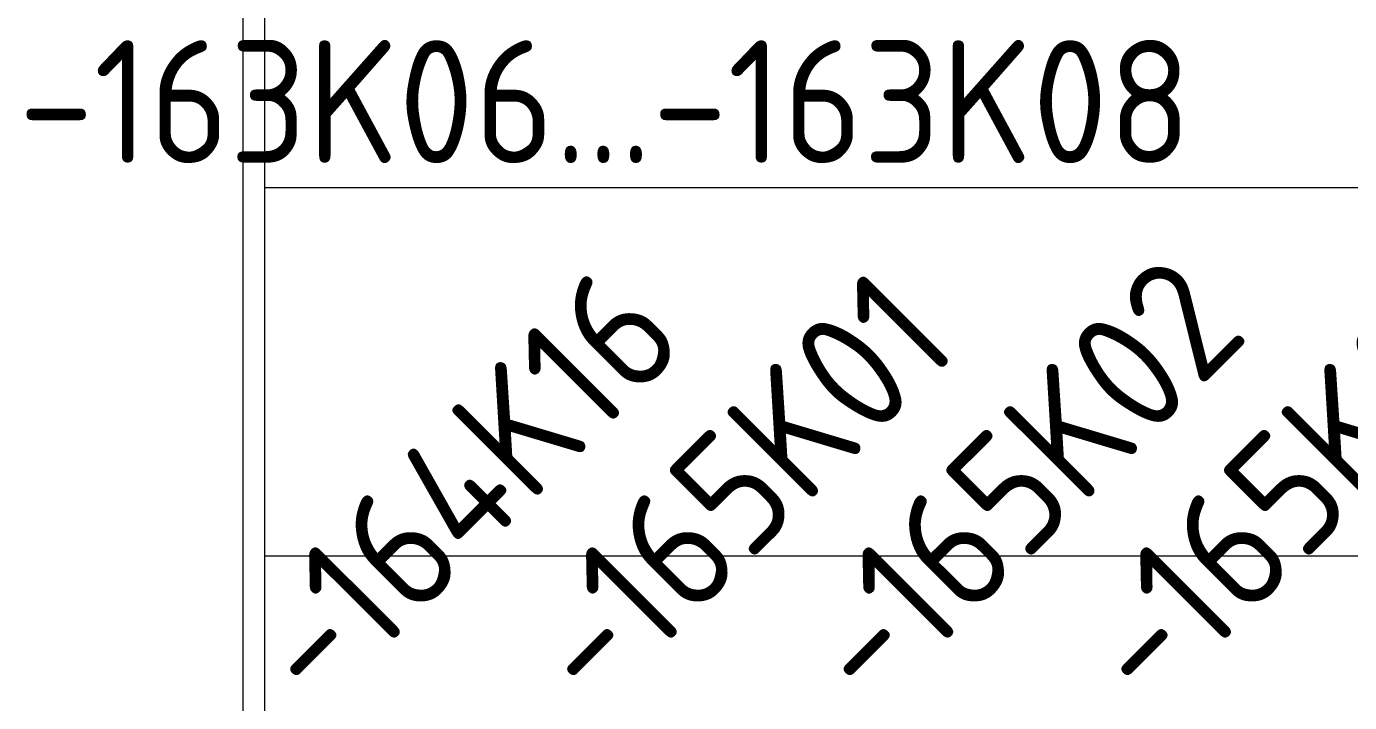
# Model space of a CAD drawing. Header units: millimetres. Extents: x 1359 to 3577, y 1333 to 3557.
# Drawn here: x 2477.8 to 2693.2, y 1815.7 to 1925.8 of the extents above; entities that cross this region are included whole.
import ezdxf
from ezdxf.enums import TextEntityAlignment as Align

# ---------------------------------------------------------------- set-up
doc = ezdxf.new("R2010")
doc.units = ezdxf.units.MM
doc.layers.add('000-PI-ORMAR', color=2, linetype='Continuous')
doc.layers.add('002-PI-Kabelska kanalica', color=150, linetype='Continuous')
doc.styles.add('PI0', font='isocpeur.ttf', dxfattribs={"width": 0.9})

# ---------------------------------------------------------------- blocks, each defined once
blk = doc.blocks.new('montazna 2000x1000')
at = {"layer": '000-PI-ORMAR', "color": 0, "linetype": 'ByBlock', "lineweight": 0}
blk.add_line((0, 1890), (0, 0), dxfattribs=at)
blk = doc.blocks.new('*U50')
at = {"layer": '002-PI-Kabelska kanalica', "color": 0, "linetype": 'ByBlock', "lineweight": 0}
for p, q in [((-20, -100), (-20, 715)), ((40, -100), (40, 715)), ((-20, -100), (40, -100))]:
    blk.add_line(p, q, dxfattribs=at)
blk = doc.blocks.new('*U53')
at = {"layer": '002-PI-Kabelska kanalica', "color": 0, "linetype": 'ByBlock', "lineweight": 0}
blk.add_line((80, -100), (80, 1572), dxfattribs=at)

msp = doc.modelspace()

# ---------------------------------------------------------------- block references
at = {"layer": '002-PI-Kabelska kanalica', "color": 0, "linetype": 'ByBlock', "lineweight": 0}
msp.add_blockref('montazna 2000x1000', (2513.071, 1461.556), dxfattribs=at)
at = {"layer": '002-PI-Kabelska kanalica', "color": 0, "linetype": 'ByBlock', "lineweight": 0, "xscale": -1, "rotation": 180}
msp.add_blockref('*U53', (2436.571, 3251.556), dxfattribs=at)
at = {"layer": '002-PI-Kabelska kanalica', "color": 0, "linetype": 'ByBlock', "lineweight": 0, "rotation": 270}
msp.add_blockref('*U50', (2616.571, 1879.556), dxfattribs=at)

# ---------------------------------------------------------------- texts
at = {"layer": '002-PI-Kabelska kanalica', "color": 0, "linetype": 'ByBlock', "lineweight": 0, "style": 'PI0', "width": 0.9}
msp.add_text('-163K06...-163K08', height=20, dxfattribs=at).set_placement((2572.016, 1913.588), align=Align.MIDDLE)
for s, p in [('-165K02', (2615.884, 1813.961)), ('-165K03', (2661.084, 1813.961)), ('-164K16', (2525.808, 1813.961)), ('-165K01', (2570.884, 1813.961))]:
    msp.add_text(s, height=20, rotation=45, dxfattribs=at).set_placement(p)

doc.saveas('drawing.dxf')
